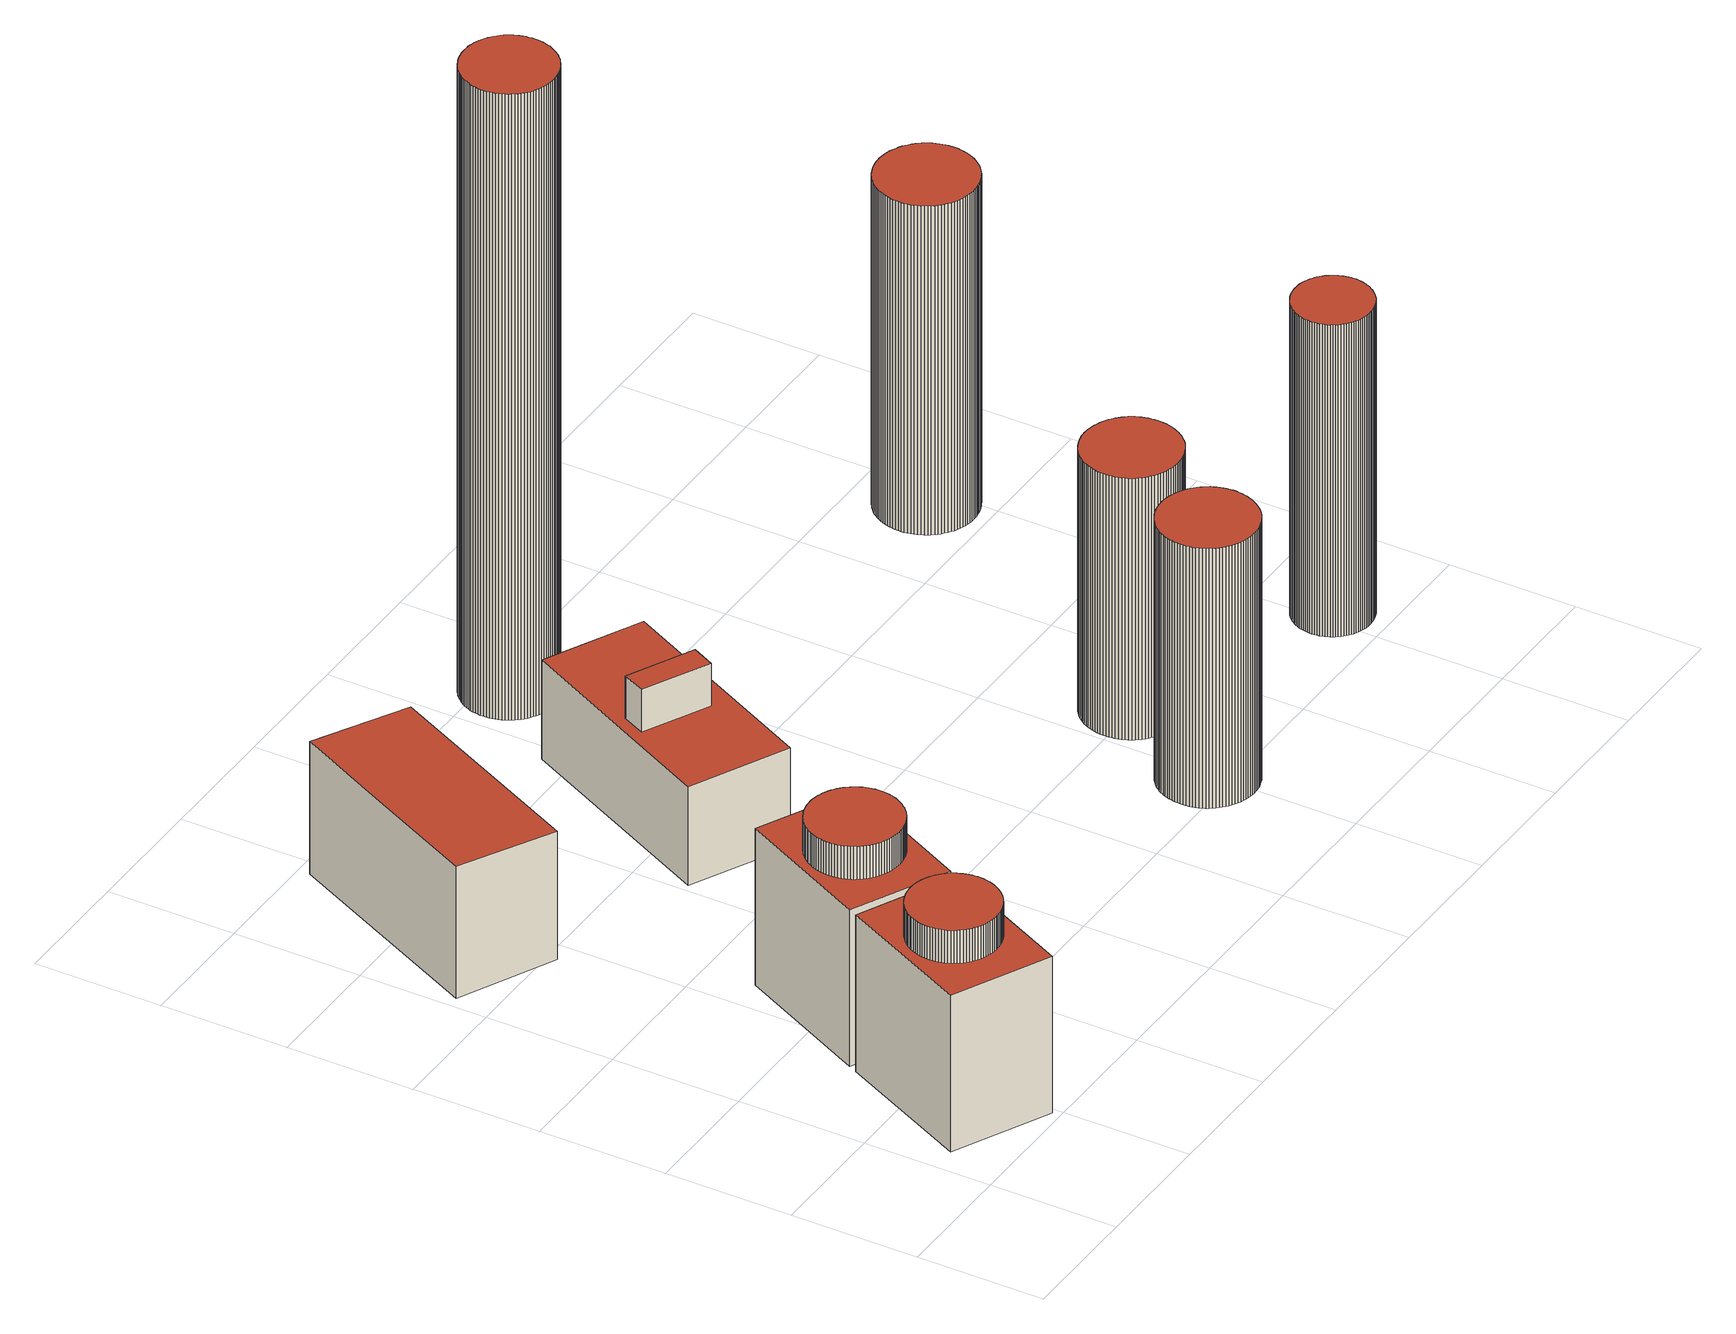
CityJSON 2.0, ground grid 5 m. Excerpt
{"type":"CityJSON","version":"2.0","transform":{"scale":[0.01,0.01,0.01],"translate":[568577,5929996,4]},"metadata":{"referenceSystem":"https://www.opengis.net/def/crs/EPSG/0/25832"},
"CityObjects":{
"building1":{"type":"Building","attributes":{"Grundfläche 2D":"48.931486","Grundhöhe NN":"4.764"},"children":["building1-1","building1-2"],"geometry":[{"type":"Solid","lod":"3","boundaries":[[[[0,1,2,3]],[[4,5,6,7]],[[0,3,8,9]],[[1,0,9,10]],[[2,1,10,11]],[[3,2,11,8]],[[4,7,12,13]],[[5,4,13,14]],[[6,5,14,15]],[[7,6,15,12]],[[10,9,8,11]],[[14,13,12,15]]]],"semantics":{"surfaces":[{"type":"RoofSurface"},{"type":"WallSurface"},{"type":"GroundSurface"}],"values":[[0,0,1,1,1,1,1,1,1,1,2,2]]}}]},
"building1-1":{"type":"BuildingInstallation","parents":["building1"],"geometry":[{"type":"MultiSurface","lod":"3","boundaries":[[[16,17,18,19,20,21,22,23,24,25,26,27,28,29,30,31,32,33,34,35,36,37,38,39,40,41,42,43,44,45,46,47,48,49,50,51,52,53,54,55,56,57,58,59,60,61,62,63,64,65,66,67,68,69,70,71,72,73,74,75,76,77,78,79,80,81,82,83,84,85,86,87,88,89,90,91,92,93,94,95,96,97,98,99,100,101,102,103,104,105,106,107,108,109,110,111,112,113,114,115]],[[116,117,19,18]],[[118,119,108,107]],[[119,120,109,108]],[[120,121,110,109]],[[111,110,121,122]],[[122,123,112,111]],[[123,124,113,112]],[[124,125,114,113]],[[125,126,115,114]],[[16,115,126,127]],[[17,16,127,128]],[[128,116,18,17]],[[117,129,20,19]],[[21,20,129,130]],[[22,21,130,131]],[[131,132,23,22]],[[132,133,24,23]],[[133,134,25,24]],[[26,25,134,135]],[[27,26,135,136]],[[136,137,28,27]],[[137,138,29,28]],[[138,139,30,29]],[[139,140,31,30]],[[140,141,32,31]],[[141,142,33,32]],[[142,143,34,33]],[[143,144,35,34]],[[144,145,36,35]],[[145,146,37,36]],[[146,147,38,37]],[[147,148,39,38]],[[148,149,40,39]],[[149,150,41,40]],[[150,151,42,41]],[[151,152,43,42]],[[152,153,44,43]],[[153,154,45,44]],[[154,155,46,45]],[[155,156,47,46]],[[156,157,48,47]],[[157,158,49,48]],[[158,159,50,49]],[[159,160,51,50]],[[160,161,52,51]],[[161,162,53,52]],[[162,163,54,53]],[[163,164,55,54]],[[164,165,56,55]],[[165,166,57,56]],[[166,167,58,57]],[[59,58,167,168]],[[168,169,60,59]],[[169,170,61,60]],[[170,171,62,61]],[[171,172,63,62]],[[64,63,172,173]],[[65,64,173,174]],[[174,175,66,65]],[[175,176,67,66]],[[176,177,68,67]],[[69,68,177,178]],[[70,69,178,179]],[[179,180,71,70]],[[180,181,72,71]],[[181,182,73,72]],[[182,183,74,73]],[[183,184,75,74]],[[184,185,76,75]],[[77,76,185,186]],[[78,77,186,187]],[[187,188,79,78]],[[188,189,80,79]],[[189,190,81,80]],[[190,191,82,81]],[[191,192,83,82]],[[192,193,84,83]],[[193,194,85,84]],[[194,195,86,85]],[[195,196,87,86]],[[196,197,88,87]],[[197,198,89,88]],[[198,199,90,89]],[[199,200,91,90]],[[200,201,92,91]],[[201,202,93,92]],[[202,203,94,93]],[[203,204,95,94]],[[204,205,96,95]],[[205,206,97,96]],[[206,207,98,97]],[[207,208,99,98]],[[208,209,100,99]],[[209,210,101,100]],[[210,211,102,101]],[[211,212,103,102]],[[212,213,104,103]],[[213,214,105,104]],[[214,215,106,105]],[[215,118,107,106]]],"semantics":{"surfaces":[{"type":"RoofSurface"},{"type":"WallSurface"}],"values":[0,1,1,1,1,1,1,1,1,1,1,1,1,1,1,1,1,1,1,1,1,1,1,1,1,1,1,1,1,1,1,1,1,1,1,1,1,1,1,1,1,1,1,1,1,1,1,1,1,1,1,1,1,1,1,1,1,1,1,1,1,1,1,1,1,1,1,1,1,1,1,1,1,1,1,1,1,1,1,1,1,1,1,1,1,1,1,1,1,1,1,1,1,1,1,1,1,1,1,1,1]}}]},
"building1-2":{"type":"BuildingInstallation","parents":["building1"],"geometry":[{"type":"MultiSurface","lod":"3","boundaries":[[[216,217,218,219,220,221,222,223,224,225,226,227,228,229,230,231,232,233,234,235,236,237,238,239,240,241,242,243,244,245,246,247,248,249,250,251,252,253,254,255,256,257,258,259,260,261,262,263,264,265,266,267,268,269,270,271,272,273,274,275,276,277,278,279,280,281,282,283,284,285,286,287,288,289,290,291,292,293,294,295,296,297,298,299,300,301,302,303,304,305,306,307,308,309,310,311,312,313,314,315]],[[316,317,222,221]],[[317,318,223,222]],[[318,319,224,223]],[[320,321,312,311]],[[321,322,313,312]],[[322,323,314,313]],[[315,314,323,324]],[[216,315,324,325]],[[325,326,217,216]],[[326,327,218,217]],[[327,328,219,218]],[[220,219,328,329]],[[221,220,329,316]],[[225,224,319,330]],[[226,225,330,331]],[[331,332,227,226]],[[332,333,228,227]],[[333,334,229,228]],[[230,229,334,335]],[[231,230,335,336]],[[336,337,232,231]],[[337,338,233,232]],[[338,339,234,233]],[[339,340,235,234]],[[340,341,236,235]],[[341,342,237,236]],[[342,343,238,237]],[[343,344,239,238]],[[344,345,240,239]],[[345,346,241,240]],[[346,347,242,241]],[[347,348,243,242]],[[348,349,244,243]],[[349,350,245,244]],[[350,351,246,245]],[[351,352,247,246]],[[352,353,248,247]],[[353,354,249,248]],[[354,355,250,249]],[[355,356,251,250]],[[356,357,252,251]],[[357,358,253,252]],[[358,359,254,253]],[[359,360,255,254]],[[360,361,256,255]],[[361,362,257,256]],[[362,363,258,257]],[[363,364,259,258]],[[364,365,260,259]],[[365,366,261,260]],[[262,261,366,367]],[[367,368,263,262]],[[368,369,264,263]],[[369,370,265,264]],[[370,371,266,265]],[[267,266,371,372]],[[268,267,372,373]],[[373,374,269,268]],[[374,375,270,269]],[[375,376,271,270]],[[272,271,376,377]],[[273,272,377,378]],[[378,379,274,273]],[[379,380,275,274]],[[380,381,276,275]],[[277,276,381,382]],[[278,277,382,383]],[[383,384,279,278]],[[384,385,280,279]],[[385,386,281,280]],[[386,387,282,281]],[[387,388,283,282]],[[284,283,388,389]],[[389,390,285,284]],[[390,391,286,285]],[[391,392,287,286]],[[392,393,288,287]],[[393,394,289,288]],[[394,395,290,289]],[[395,396,291,290]],[[396,397,292,291]],[[397,398,293,292]],[[398,399,294,293]],[[399,400,295,294]],[[400,401,296,295]],[[401,402,297,296]],[[402,403,298,297]],[[403,404,299,298]],[[404,405,300,299]],[[405,406,301,300]],[[406,407,302,301]],[[407,408,303,302]],[[408,409,304,303]],[[409,410,305,304]],[[410,411,306,305]],[[411,412,307,306]],[[412,413,308,307]],[[413,414,309,308]],[[414,415,310,309]],[[415,320,311,310]]],"semantics":{"surfaces":[{"type":"RoofSurface"},{"type":"WallSurface"}],"values":[0,1,1,1,1,1,1,1,1,1,1,1,1,1,1,1,1,1,1,1,1,1,1,1,1,1,1,1,1,1,1,1,1,1,1,1,1,1,1,1,1,1,1,1,1,1,1,1,1,1,1,1,1,1,1,1,1,1,1,1,1,1,1,1,1,1,1,1,1,1,1,1,1,1,1,1,1,1,1,1,1,1,1,1,1,1,1,1,1,1,1,1,1,1,1,1,1,1,1,1,1]}}]},
"building2":{"type":"Building","attributes":{"Grundfläche 2D":"37.666349","Grundhöhe NN":"5.099"},"geometry":[{"type":"Solid","lod":"3","boundaries":[[[[416,417,418,419,420,421]],[[422,418,417,416,421,423]],[[419,418,422,424]],[[420,419,424,425]],[[421,420,425,423]],[[422,423,425,424]]]],"semantics":{"surfaces":[{"type":"RoofSurface"},{"type":"WallSurface"},{"type":"GroundSurface"}],"values":[[0,1,1,1,1,2]]}}]},
"building3":{"type":"Building","attributes":{"Grundfläche 2D":"38.272112","Grundhöhe NN":"4.989"},"children":["building3-1"],"geometry":[{"type":"Solid","lod":"3","boundaries":[[[[426,427,428,429]],[[429,428,430,431]],[[426,429,431,432]],[[427,426,432,433]],[[428,427,433,430]],[[431,430,433,432]]]],"semantics":{"surfaces":[{"type":"RoofSurface"},{"type":"WallSurface"},{"type":"GroundSurface"}],"values":[[0,1,1,1,1,2]]}}]},
"building3-1":{"type":"BuildingInstallation","parents":["building3"],"geometry":[{"type":"MultiSurface","lod":"3","boundaries":[[[434,435,436,437]],[[437,436,438,439]],[[439,440,434,437]],[[440,441,435,434]],[[436,435,441,438]]],"semantics":{"surfaces":[{"type":"RoofSurface"},{"type":"WallSurface"}],"values":[0,1,1,1,1]}}]},
"building4":{"type":"Building","attributes":{"Grundfläche 2D":"9.900683","Grundhöhe NN":"5.128"},"geometry":[{"type":"Solid","lod":"3","boundaries":[[[[442,443,444,445,446,447,448,449,450,451,452,453,454,455,456,457,458,459,460,461,462,463,464,465,466,467,468,469,470,471,472,473,474,475,476,477,478,479,480,481,482,483,484,485,486,487,488,489,490,491,492,493,494,495,496,497,498,499,500,501,502,503,504,505,506,507,508,509,510,511,512,513,514,515,516,517,518,519,520,521,522,523,524,525,526,527,528,529,530,531,532,533,534,535,536,537,538,539,540,541]],[[542,543,448,447]],[[543,544,449,448]],[[544,545,450,449]],[[545,546,451,450]],[[546,547,452,451]],[[547,548,453,452]],[[548,549,454,453]],[[550,542,447,446]],[[551,552,443,442]],[[552,553,444,443]],[[553,554,445,444]],[[554,550,446,445]],[[549,555,455,454]],[[555,556,456,455]],[[556,557,457,456]],[[557,558,458,457]],[[558,559,459,458]],[[559,560,460,459]],[[560,561,461,460]],[[561,562,462,461]],[[562,563,463,462]],[[563,564,464,463]],[[564,565,465,464]],[[565,566,466,465]],[[566,567,467,466]],[[567,568,468,467]],[[568,569,469,468]],[[569,570,470,469]],[[570,571,471,470]],[[571,572,472,471]],[[572,573,473,472]],[[573,574,474,473]],[[574,575,475,474]],[[575,576,476,475]],[[576,577,477,476]],[[577,578,478,477]],[[578,579,479,478]],[[579,580,480,479]],[[580,581,481,480]],[[581,582,482,481]],[[582,583,483,482]],[[583,584,484,483]],[[584,585,485,484]],[[585,586,486,485]],[[586,587,487,486]],[[587,588,488,487]],[[588,589,489,488]],[[589,590,490,489]],[[590,591,491,490]],[[591,592,492,491]],[[592,593,493,492]],[[593,594,494,493]],[[594,595,495,494]],[[595,596,496,495]],[[596,597,497,496]],[[597,598,498,497]],[[598,599,499,498]],[[599,600,500,499]],[[600,601,501,500]],[[601,602,502,501]],[[602,603,503,502]],[[603,604,504,503]],[[604,605,505,504]],[[605,606,506,505]],[[606,607,507,506]],[[607,608,508,507]],[[608,609,509,508]],[[609,610,510,509]],[[610,611,511,510]],[[611,612,512,511]],[[612,613,513,512]],[[613,614,514,513]],[[614,615,515,514]],[[615,616,516,515]],[[616,617,517,516]],[[617,618,518,517]],[[618,619,519,518]],[[619,620,520,519]],[[620,621,521,520]],[[621,622,522,521]],[[622,623,523,522]],[[623,624,524,523]],[[624,625,525,524]],[[625,626,526,525]],[[626,627,527,526]],[[627,628,528,527]],[[628,629,529,528]],[[629,630,530,529]],[[630,631,531,530]],[[631,632,532,531]],[[632,633,533,532]],[[633,634,534,533]],[[634,635,535,534]],[[635,636,536,535]],[[636,637,537,536]],[[637,638,538,537]],[[638,639,539,538]],[[639,640,540,539]],[[640,641,541,540]],[[641,551,442,541]],[[639,638,637,636,635,634,633,632,631,630,629,628,627,626,625,624,623,622,621,620,619,618,617,616,615,614,613,612,611,610,609,608,607,606,605,604,603,602,601,600,599,598,597,596,595,594,593,592,591,590,589,588,587,586,585,584,583,582,581,580,579,578,577,576,575,574,573,572,571,570,569,568,567,566,565,564,563,562,561,560,559,558,557,556,555,549,548,547,546,545,544,543,542,550,554,553,552,551,641,640]]]],"semantics":{"surfaces":[{"type":"RoofSurface"},{"type":"WallSurface"},{"type":"GroundSurface"}],"values":[[0,1,1,1,1,1,1,1,1,1,1,1,1,1,1,1,1,1,1,1,1,1,1,1,1,1,1,1,1,1,1,1,1,1,1,1,1,1,1,1,1,1,1,1,1,1,1,1,1,1,1,1,1,1,1,1,1,1,1,1,1,1,1,1,1,1,1,1,1,1,1,1,1,1,1,1,1,1,1,1,1,1,1,1,1,1,1,1,1,1,1,1,1,1,1,1,1,1,1,1,1,2]]}}]},
"building5":{"type":"Building","attributes":{"Grundfläche 2D":"10.766583","Grundhöhe NN":"4.974"},"geometry":[{"type":"Solid","lod":"3","boundaries":[[[[642,643,644,645,646,647,648,649,650,651,652,653,654,655,656,657,658,659,660,661,662,663,664,665,666,667,668,669,670,671,672,673,674,675,676,677,678,679,680,681,682,683,684,685,686,687,688,689,690,691,692,693,694,695,696,697,698,699,700,701,702,703,704,705,706,707,708,709,710,711,712,713,714,715,716,717,718,719,720,721,722,723,724,725,726,727,728,729,730,731,732,733,734,735,736,737,738,739,740,741]],[[742,743,647,646]],[[743,744,648,647]],[[744,745,649,648]],[[746,742,646,645]],[[747,748,737,736]],[[748,749,738,737]],[[749,750,739,738]],[[750,751,740,739]],[[751,752,741,740]],[[752,753,642,741]],[[753,754,643,642]],[[754,755,644,643]],[[755,746,645,644]],[[745,756,650,649]],[[756,757,651,650]],[[757,758,652,651]],[[758,759,653,652]],[[759,760,654,653]],[[760,761,655,654]],[[761,762,656,655]],[[762,763,657,656]],[[763,764,658,657]],[[764,765,659,658]],[[765,766,660,659]],[[766,767,661,660]],[[767,768,662,661]],[[768,769,663,662]],[[769,770,664,663]],[[770,771,665,664]],[[771,772,666,665]],[[772,773,667,666]],[[773,774,668,667]],[[774,775,669,668]],[[775,776,670,669]],[[776,777,671,670]],[[777,778,672,671]],[[778,779,673,672]],[[779,780,674,673]],[[780,781,675,674]],[[781,782,676,675]],[[782,783,677,676]],[[783,784,678,677]],[[784,785,679,678]],[[785,786,680,679]],[[786,787,681,680]],[[787,788,682,681]],[[788,789,683,682]],[[789,790,684,683]],[[790,791,685,684]],[[791,792,686,685]],[[792,793,687,686]],[[793,794,688,687]],[[794,795,689,688]],[[795,796,690,689]],[[796,797,691,690]],[[797,798,692,691]],[[798,799,693,692]],[[799,800,694,693]],[[800,801,695,694]],[[801,802,696,695]],[[802,803,697,696]],[[803,804,698,697]],[[804,805,699,698]],[[805,806,700,699]],[[806,807,701,700]],[[807,808,702,701]],[[808,809,703,702]],[[809,810,704,703]],[[810,811,705,704]],[[811,812,706,705]],[[812,813,707,706]],[[813,814,708,707]],[[814,815,709,708]],[[815,816,710,709]],[[816,817,711,710]],[[817,818,712,711]],[[818,819,713,712]],[[819,820,714,713]],[[820,821,715,714]],[[821,822,716,715]],[[822,823,717,716]],[[823,824,718,717]],[[824,825,719,718]],[[825,826,720,719]],[[826,827,721,720]],[[827,828,722,721]],[[828,829,723,722]],[[829,830,724,723]],[[830,831,725,724]],[[831,832,726,725]],[[832,833,727,726]],[[833,834,728,727]],[[834,835,729,728]],[[835,836,730,729]],[[836,837,731,730]],[[837,838,732,731]],[[838,839,733,732]],[[839,840,734,733]],[[840,841,735,734]],[[841,747,736,735]],[[750,749,748,747,841,840,839,838,837,836,835,834,833,832,831,830,829,828,827,826,825,824,823,822,821,820,819,818,817,816,815,814,813,812,811,810,809,808,807,806,805,804,803,802,801,800,799,798,797,796,795,794,793,792,791,790,789,788,787,786,785,784,783,782,781,780,779,778,777,776,775,774,773,772,771,770,769,768,767,766,765,764,763,762,761,760,759,758,757,756,745,744,743,742,746,755,754,753,752,751]]]],"semantics":{"surfaces":[{"type":"RoofSurface"},{"type":"WallSurface"},{"type":"GroundSurface"}],"values":[[0,1,1,1,1,1,1,1,1,1,1,1,1,1,1,1,1,1,1,1,1,1,1,1,1,1,1,1,1,1,1,1,1,1,1,1,1,1,1,1,1,1,1,1,1,1,1,1,1,1,1,1,1,1,1,1,1,1,1,1,1,1,1,1,1,1,1,1,1,1,1,1,1,1,1,1,1,1,1,1,1,1,1,1,1,1,1,1,1,1,1,1,1,1,1,1,1,1,1,1,1,2]]}}]},
"building6":{"type":"Building","attributes":{"Grundfläche 2D":"10.730248","Grundhöhe NN":"5.021"},"geometry":[{"type":"Solid","lod":"3","boundaries":[[[[842,843,844,845,846,847,848,849,850,851,852,853,854,855,856,857,858,859,860,861,862,863,864,865,866,867,868,869,870,871,872,873,874,875,876,877,878,879,880,881,882,883,884,885,886,887,888,889,890,891,892,893,894,895,896,897,898,899,900,901,902,903,904,905,906,907,908,909,910,911,912,913,914,915,916,917,918,919,920,921,922,923,924,925,926,927,928,929,930,931,932,933,934,935,936,937,938,939,940,941]],[[942,943,848,847]],[[943,944,849,848]],[[944,945,850,849]],[[945,946,851,850]],[[946,947,852,851]],[[947,948,853,852]],[[948,949,854,853]],[[949,950,855,854]],[[950,951,856,855]],[[951,952,857,856]],[[952,953,858,857]],[[953,954,859,858]],[[954,955,860,859]],[[955,956,861,860]],[[956,957,862,861]],[[957,958,863,862]],[[958,959,864,863]],[[959,960,865,864]],[[960,961,866,865]],[[961,962,867,866]],[[962,963,868,867]],[[964,942,847,846]],[[965,966,844,843]],[[966,967,845,844]],[[967,964,846,845]],[[963,968,869,868]],[[968,969,870,869]],[[969,970,871,870]],[[970,971,872,871]],[[971,972,873,872]],[[972,973,874,873]],[[973,974,875,874]],[[974,975,876,875]],[[975,976,877,876]],[[976,977,878,877]],[[977,978,879,878]],[[978,979,880,879]],[[979,980,881,880]],[[980,981,882,881]],[[981,982,883,882]],[[982,983,884,883]],[[983,984,885,884]],[[984,985,886,885]],[[985,986,887,886]],[[986,987,888,887]],[[987,988,889,888]],[[988,989,890,889]],[[989,990,891,890]],[[990,991,892,891]],[[991,992,893,892]],[[992,993,894,893]],[[993,994,895,894]],[[994,995,896,895]],[[995,996,897,896]],[[996,997,898,897]],[[997,998,899,898]],[[998,999,900,899]],[[999,1000,901,900]],[[1000,1001,902,901]],[[1001,1002,903,902]],[[1002,1003,904,903]],[[1003,1004,905,904]],[[1004,1005,906,905]],[[1005,1006,907,906]],[[1006,1007,908,907]],[[1007,1008,909,908]],[[1008,1009,910,909]],[[1009,1010,911,910]],[[1010,1011,912,911]],[[1011,1012,913,912]],[[1012,1013,914,913]],[[1013,1014,915,914]],[[1014,1015,916,915]],[[1015,1016,917,916]],[[1016,1017,918,917]],[[1017,1018,919,918]],[[1018,1019,920,919]],[[1019,1020,921,920]],[[1020,1021,922,921]],[[1021,1022,923,922]],[[1022,1023,924,923]],[[1023,1024,925,924]],[[1024,1025,926,925]],[[1025,1026,927,926]],[[1026,1027,928,927]],[[1027,1028,929,928]],[[1028,1029,930,929]],[[1029,1030,931,930]],[[1030,1031,932,931]],[[1031,1032,933,932]],[[1032,1033,934,933]],[[1033,1034,935,934]],[[1034,1035,936,935]],[[1035,1036,937,936]],[[1036,1037,938,937]],[[1037,1038,939,938]],[[1038,1039,940,939]],[[1039,1040,941,940]],[[1040,1041,842,941]],[[1041,965,843,842]],[[1038,1037,1036,1035,1034,1033,1032,1031,1030,1029,1028,1027,1026,1025,1024,1023,1022,1021,1020,1019,1018,1017,1016,1015,1014,1013,1012,1011,1010,1009,1008,1007,1006,1005,1004,1003,1002,1001,1000,999,998,997,996,995,994,993,992,991,990,989,988,987,986,985,984,983,982,981,980,979,978,977,976,975,974,973,972,971,970,969,968,963,962,961,960,959,958,957,956,955,954,953,952,951,950,949,948,947,946,945,944,943,942,964,967,966,965,1041,1040,1039]]]],"semantics":{"surfaces":[{"type":"RoofSurface"},{"type":"WallSurface"},{"type":"GroundSurface"}],"values":[[0,1,1,1,1,1,1,1,1,1,1,1,1,1,1,1,1,1,1,1,1,1,1,1,1,1,1,1,1,1,1,1,1,1,1,1,1,1,1,1,1,1,1,1,1,1,1,1,1,1,1,1,1,1,1,1,1,1,1,1,1,1,1,1,1,1,1,1,1,1,1,1,1,1,1,1,1,1,1,1,1,1,1,1,1,1,1,1,1,1,1,1,1,1,1,1,1,1,1,1,1,2]]}}]},
"building7":{"type":"Building","attributes":{"Grundfläche 2D":"6.940120","Grundhöhe NN":"4.973"},"geometry":[{"type":"Solid","lod":"3","boundaries":[[[[1042,1043,1044,1045,1046,1047,1048,1049,1050,1051,1052,1053,1054,1055,1056,1057,1058,1059,1060,1061,1062,1063,1064,1065,1066,1067,1068,1069,1070,1071,1072,1073,1074,1075,1076,1077,1078,1079,1080,1081,1082,1083,1084,1085,1086,1087,1088,1089,1090,1091,1092,1093,1094,1095,1096,1097,1098,1099,1100,1101,1102,1103,1104,1105,1106,1107,1108,1109,1110,1111,1112,1113,1114,1115,1116,1117,1118,1119,1120,1121,1122,1123,1124,1125,1126,1127,1128,1129,1130,1131,1132,1133,1134,1135,1136,1137,1138,1139,1140,1141]],[[1142,1143,1051,1050]],[[1143,1144,1052,1051]],[[1144,1145,1053,1052]],[[1145,1146,1054,1053]],[[1146,1147,1055,1054]],[[1147,1148,1056,1055]],[[1148,1149,1057,1056]],[[1149,1150,1058,1057]],[[1150,1151,1059,1058]],[[1152,1142,1050,1049]],[[1153,1154,1047,1046]],[[1154,1155,1048,1047]],[[1155,1152,1049,1048]],[[1151,1156,1060,1059]],[[1156,1157,1061,1060]],[[1157,1158,1062,1061]],[[1158,1159,1063,1062]],[[1159,1160,1064,1063]],[[1160,1161,1065,1064]],[[1161,1162,1066,1065]],[[1162,1163,1067,1066]],[[1163,1164,1068,1067]],[[1164,1165,1069,1068]],[[1165,1166,1070,1069]],[[1166,1167,1071,1070]],[[1167,1168,1072,1071]],[[1168,1169,1073,1072]],[[1169,1170,1074,1073]],[[1170,1171,1075,1074]],[[1171,1172,1076,1075]],[[1172,1173,1077,1076]],[[1173,1174,1078,1077]],[[1174,1175,1079,1078]],[[1175,1176,1080,1079]],[[1176,1177,1081,1080]],[[1177,1178,1082,1081]],[[1178,1179,1083,1082]],[[1179,1180,1084,1083]],[[1180,1181,1085,1084]],[[1181,1182,1086,1085]],[[1182,1183,1087,1086]],[[1183,1184,1088,1087]],[[1184,1185,1089,1088]],[[1185,1186,1090,1089]],[[1186,1187,1091,1090]],[[1187,1188,1092,1091]],[[1188,1189,1093,1092]],[[1189,1190,1094,1093]],[[1190,1191,1095,1094]],[[1191,1192,1096,1095]],[[1192,1193,1097,1096]],[[1193,1194,1098,1097]],[[1194,1195,1099,1098]],[[1195,1196,1100,1099]],[[1196,1197,1101,1100]],[[1197,1198,1102,1101]],[[1198,1199,1103,1102]],[[1199,1200,1104,1103]],[[1200,1201,1105,1104]],[[1201,1202,1106,1105]],[[1202,1203,1107,1106]],[[1203,1204,1108,1107]],[[1204,1205,1109,1108]],[[1205,1206,1110,1109]],[[1206,1207,1111,1110]],[[1207,1208,1112,1111]],[[1208,1209,1113,1112]],[[1209,1210,1114,1113]],[[1210,1211,1115,1114]],[[1211,1212,1116,1115]],[[1212,1213,1117,1116]],[[1213,1214,1118,1117]],[[1214,1215,1119,1118]],[[1215,1216,1120,1119]],[[1216,1217,1121,1120]],[[1217,1218,1122,1121]],[[1218,1219,1123,1122]],[[1219,1220,1124,1123]],[[1220,1221,1125,1124]],[[1221,1222,1126,1125]],[[1222,1223,1127,1126]],[[1223,1224,1128,1127]],[[1224,1225,1129,1128]],[[1225,1226,1130,1129]],[[1226,1227,1131,1130]],[[1227,1228,1132,1131]],[[1228,1229,1133,1132]],[[1229,1230,1134,1133]],[[1230,1231,1135,1134]],[[1231,1232,1136,1135]],[[1232,1233,1137,1136]],[[1233,1234,1138,1137]],[[1234,1235,1139,1138]],[[1235,1236,1140,1139]],[[1236,1237,1141,1140]],[[1237,1238,1042,1141]],[[1238,1239,1043,1042]],[[1239,1240,1044,1043]],[[1240,1241,1045,1044]],[[1241,1153,1046,1045]],[[1235,1234,1233,1232,1231,1230,1229,1228,1227,1226,1225,1224,1223,1222,1221,1220,1219,1218,1217,1216,1215,1214,1213,1212,1211,1210,1209,1208,1207,1206,1205,1204,1203,1202,1201,1200,1199,1198,1197,1196,1195,1194,1193,1192,1191,1190,1189,1188,1187,1186,1185,1184,1183,1182,1181,1180,1179,1178,1177,1176,1175,1174,1173,1172,1171,1170,1169,1168,1167,1166,1165,1164,1163,1162,1161,1160,1159,1158,1157,1156,1151,1150,1149,1148,1147,1146,1145,1144,1143,1142,1152,1155,1154,1153,1241,1240,1239,1238,1237,1236]]]],"semantics":{"surfaces":[{"type":"RoofSurface"},{"type":"WallSurface"},{"type":"GroundSurface"}],"values":[[0,1,1,1,1,1,1,1,1,1,1,1,1,1,1,1,1,1,1,1,1,1,1,1,1,1,1,1,1,1,1,1,1,1,1,1,1,1,1,1,1,1,1,1,1,1,1,1,1,1,1,1,1,1,1,1,1,1,1,1,1,1,1,1,1,1,1,1,1,1,1,1,1,1,1,1,1,1,1,1,1,1,1,1,1,1,1,1,1,1,1,1,1,1,1,1,1,1,1,1,1,2]]}}]},
"building8":{"type":"Building","attributes":{"Grundfläche 2D":"11.218967","Grundhöhe NN":"4.916"},"geometry":[{"type":"Solid","lod":"3","boundaries":[[[[1242,1243,1244,1245,1246,1247,1248,1249,1250,1251,1252,1253,1254,1255,1256,1257,1258,1259,1260,1261,1262,1263,1264,1265,1266,1267,1268,1269,1270,1271,1272,1273,1274,1275,1276,1277,1278,1279,1280,1281,1282,1283,1284,1285,1286,1287,1288,1289,1290,1291,1292,1293,1294,1295,1296,1297,1298,1299,1300,1301,1302,1303,1304,1305,1306,1307,1308,1309,1310,1311,1312,1313,1314,1315,1316,1317,1318,1319,1320,1321,1322,1323,1324,1325,1326,1327,1328,1329,1330,1331,1332,1333,1334,1335,1336,1337,1338,1339,1340,1341]],[[1342,1343,1248,1247]],[[1343,1344,1249,1248]],[[1344,1345,1250,1249]],[[1345,1346,1251,1250]],[[1346,1347,1252,1251]],[[1347,1348,1253,1252]],[[1348,1349,1254,1253]],[[1349,1350,1255,1254]],[[1350,1351,1256,1255]],[[1351,1352,1257,1256]],[[1352,1353,1258,1257]],[[1353,1354,1259,1258]],[[1354,1355,1260,1259]],[[1355,1356,1261,1260]],[[1356,1357,1262,1261]],[[1357,1358,1263,1262]],[[1358,1359,1264,1263]],[[1359,1360,1265,1264]],[[1360,1361,1266,1265]],[[1361,1362,1267,1266]],[[1362,1363,1268,1267]],[[1364,1342,1247,1246]],[[1365,1366,1244,1243]],[[1366,1367,1245,1244]],[[1367,1364,1246,1245]],[[1363,1368,1269,1268]],[[1368,1369,1270,1269]],[[1369,1370,1271,1270]],[[1370,1371,1272,1271]],[[1371,1372,1273,1272]],[[1372,1373,1274,1273]],[[1373,1374,1275,1274]],[[1374,1375,1276,1275]],[[1375,1376,1277,1276]],[[1376,1377,1278,1277]],[[1377,1378,1279,1278]],[[1378,1379,1280,1279]],[[1379,1380,1281,1280]],[[1380,1381,1282,1281]],[[1381,1382,1283,1282]],[[1382,1383,1284,1283]],[[1383,1384,1285,1284]],[[1384,1385,1286,1285]],[[1385,1386,1287,1286]],[[1386,1387,1288,1287]],[[1387,1388,1289,1288]],[[1388,1389,1290,1289]],[[1389,1390,1291,1290]],[[1390,1391,1292,1291]],[[1391,1392,1293,1292]],[[1392,1393,1294,1293]],[[1393,1394,1295,1294]],[[1394,1395,1296,1295]],[[1395,1396,1297,1296]],[[1396,1397,1298,1297]],[[1397,1398,1299,1298]],[[1398,1399,1300,1299]],[[1399,1400,1301,1300]],[[1400,1401,1302,1301]],[[1401,1402,1303,1302]],[[1402,1403,1304,1303]],[[1403,1404,1305,1304]],[[1404,1405,1306,1305]],[[1405,1406,1307,1306]],[[1406,1407,1308,1307]],[[1407,1408,1309,1308]],[[1408,1409,1310,1309]],[[1409,1410,1311,1310]],[[1410,1411,1312,1311]],[[1411,1412,1313,1312]],[[1412,1413,1314,1313]],[[1413,1414,1315,1314]],[[1414,1415,1316,1315]],[[1415,1416,1317,1316]],[[1416,1417,1318,1317]],[[1417,1418,1319,1318]],[[1418,1419,1320,1319]],[[1419,1420,1321,1320]],[[1420,1421,1322,1321]],[[1421,1422,1323,1322]],[[1422,1423,1324,1323]],[[1423,1424,1325,1324]],[[1424,1425,1326,1325]],[[1425,1426,1327,1326]],[[1426,1427,1328,1327]],[[1427,1428,1329,1328]],[[1428,1429,1330,1329]],[[1429,1430,1331,1330]],[[1430,1431,1332,1331]],[[1431,1432,1333,1332]],[[1432,1433,1334,1333]],[[1433,1434,1335,1334]],[[1434,1435,1336,1335]],[[1435,1436,1337,1336]],[[1436,1437,1338,1337]],[[1437,1438,1339,1338]],[[1438,1439,1340,1339]],[[1439,1440,1341,1340]],[[1440,1441,1242,1341]],[[1441,1365,1243,1242]],[[1438,1437,1436,1435,1434,1433,1432,1431,1430,1429,1428,1427,1426,1425,1424,1423,1422,1421,1420,1419,1418,1417,1416,1415,1414,1413,1412,1411,1410,1409,1408,1407,1406,1405,1404,1403,1402,1401,1400,1399,1398,1397,1396,1395,1394,1393,1392,1391,1390,1389,1388,1387,1386,1385,1384,1383,1382,1381,1380,1379,1378,1377,1376,1375,1374,1373,1372,1371,1370,1369,1368,1363,1362,1361,1360,1359,1358,1357,1356,1355,1354,1353,1352,1351,1350,1349,1348,1347,1346,1345,1344,1343,1342,1364,1367,1366,1365,1441,1440,1439]]]],"semantics":{"surfaces":[{"type":"RoofSurface"},{"type":"WallSurface"},{"type":"GroundSurface"}],"values":[[0,1,1,1,1,1,1,1,1,1,1,1,1,1,1,1,1,1,1,1,1,1,1,1,1,1,1,1,1,1,1,1,1,1,1,1,1,1,1,1,1,1,1,1,1,1,1,1,1,1,1,1,1,1,1,1,1,1,1,1,1,1,1,1,1,1,1,1,1,1,1,1,1,1,1,1,1,1,1,1,1,1,1,1,1,1,1,1,1,1,1,1,1,1,1,1,1,1,1,1,1,2]]}}]}
},
"vertices":[
[482,34,731],[736,559,731],[358,742,731],[104,217,731],[748,590,731],[1007,1115,731],[633,1300,731],[374,775,731],[104,217,76],[482,34,76],[736,559,76],[358,742,76],[374,775,76],[748,590,76],[1007,1115,76],[633,1300,76],
[283,489,869],[278,480,869],[272,471,869],[268,461,869],[264,451,869],[260,441,869],[257,430,869],[255,420,869],[254,409,869],[253,399,869],[253,388,869],[254,377,869],[255,366,869],[257,356,869],[259,345,869],[262,335,869],[266,325,869],[271,315,869],[276,306,869],[282,296,869],[288,288,869],[295,279,869],[302,271,869],[310,264,869],[318,257,869],[327,251,869],[336,245,869],[345,239,869],[355,235,869],[365,231,869],[375,227,869],[385,225,869],[396,222,869],[407,221,869],[418,220,869],[428,220,869],[439,221,869],[450,222,869],[460,224,869],[471,227,869],[481,230,869],[491,234,869],[501,238,869],[510,243,869],[519,249,869],[528,255,869],[537,262,869],[544,269,869],[552,277,869],[559,285,869],[565,294,869],[571,303,869],[576,312,869],[581,322,869],[585,332,869],[589,342,869],[591,353,869],[593,363,869],[595,374,869],[596,385,869],[596,396,869],[595,406,869],[594,417,869],[592,428,869],[589,438,869],[586,448,869],[582,458,869],[578,468,869],[573,478,869],[567,487,869],[561,496,869],[554,504,869],[547,512,869],[539,519,869],[531,526,869],[522,533,869],[513,538,869],[503,544,869],[494,548,869],[484,552,869],[473,556,869],[463,559,869],[453,561,869],[442,562,869],[431,563,869],[420,563,869],[410,562,869],[399,561,869],[388,559,869],[378,557,869],[368,553,869],[358,550,869],[348,545,869],[338,540,869],[329,534,869],[320,528,869],[312,521,869],[304,514,869],[297,506,869],[290,498,869],[272,471,731],[268,461,731],[358,550,731],[348,545,731],[338,540,731],[329,534,731],[320,528,731],[312,521,731],[304,514,731],[297,506,731],[290,498,731],[283,489,731],[278,480,731],[264,451,731],[260,441,731],[257,430,731],[255,420,731],[254,409,731],[253,399,731],[253,388,731],[254,377,731],[255,366,731],[257,356,731],[259,345,731],[262,335,731],[266,325,731],[271,315,731],[276,306,731],[282,296,731],[288,288,731],[295,279,731],[302,271,731],[310,264,731],[318,257,731],[327,251,731],[336,245,731],[345,239,731],[355,235,731],[365,231,731],[375,227,731],[385,225,731],[396,222,731],[407,221,731],[418,220,731],[428,220,731],[439,221,731],[450,222,731],[460,224,731],[471,227,731],[481,230,731],[491,234,731],[501,238,731],[510,243,731],[519,249,731],[528,255,731],[537,262,731],[544,269,731],[552,277,731],[559,285,731],[565,294,731],[571,303,731],[576,312,731],[581,322,731],[585,332,731],[589,342,731],[591,353,731],[593,363,731],[595,374,731],[596,385,731],[596,396,731],[595,406,731],[594,417,731],[592,428,731],[589,438,731],[586,448,731],[582,458,731],[578,468,731],[573,478,731],[567,487,731],[561,496,731],[554,504,731],[547,512,731],[539,519,731],[531,526,731],[522,533,731],[513,538,731],[503,544,731],[494,548,731],[484,552,731],[473,556,731],[463,559,731],[453,561,731],[442,562,731],[431,563,731],[420,563,731],[410,562,731],[399,561,731],[388,559,731],[378,557,731],[368,553,731],
[581,1079,869],[573,1071,869],[565,1063,869],[557,1055,869],[551,1046,869],[544,1037,869],[539,1027,869],[533,1017,869],[529,1007,869],[525,996,869],[522,986,869],[520,975,869],[518,963,869],[517,952,869],[516,941,869],[517,930,869],[518,919,869],[519,908,869],[522,897,869],[525,886,869],[529,875,869],[533,865,869],[538,855,869],[544,846,869],[550,836,869],[557,827,869],[565,819,869],[572,811,869],[581,804,869],[590,797,869],[599,790,869],[608,785,869],[619,779,869],[629,775,869],[639,771,869],[650,768,869],[661,766,869],[672,764,869],[683,763,869],[694,762,869],[706,763,869],[717,764,869],[728,766,869],[739,768,869],[750,771,869],[760,775,869],[770,779,869],[781,784,869],[790,790,869],[799,796,869],[808,803,869],[817,811,869],[825,818,869],[832,827,869],[839,836,869],[845,845,869],[851,854,869],[856,864,869],[861,875,869],[864,885,869],[868,896,869],[870,907,869],[872,918,869],[873,929,869],[873,941,869],[873,952,869],[872,963,869],[870,974,869],[868,985,869],[865,996,869],[861,1006,869],[856,1017,869],[851,1026,869],[846,1036,869],[839,1045,869],[832,1054,869],[825,1063,869],[817,1071,869],[809,1078,869],[800,1085,869],[791,1091,869],[781,1097,869],[771,1102,869],[761,1107,869],[750,1110,869],[740,1114,869],[729,1116,869],[718,1118,869],[706,1119,869],[695,1119,869],[684,1119,869],[673,1118,869],[662,1116,869],[651,1114,869],[640,1111,869],[629,1107,869],[619,1102,869],[609,1097,869],[599,1092,869],[590,1085,869],[544,1037,731],[539,1027,731],[533,1017,731],[529,1007,731],[629,1107,731],[619,1102,731],[609,1097,731],[599,1092,731],[590,1085,731],[581,1079,731],[573,1071,731],[565,1063,731],[557,1055,731],[551,1046,731],[525,996,731],[522,986,731],[520,975,731],[518,963,731],[517,952,731],[516,941,731],[517,930,731],[518,919,731],[519,908,731],[522,897,731],[525,886,731],[529,875,731],[533,865,731],[538,855,731],[544,846,731],[550,836,731],[557,827,731],[565,819,731],[572,811,731],[581,804,731],[590,797,731],[599,790,731],[608,785,731],[619,779,731],[629,775,731],[639,771,731],[650,768,731],[661,766,731],[672,764,731],[683,763,731],[694,762,731],[706,763,731],[717,764,731],[728,766,731],[739,768,731],[750,771,731],[760,775,731],[770,779,731],[781,784,731],[790,790,731],[799,796,731],[808,803,731],[817,811,731],[825,818,731],[832,827,731],[839,836,731],[845,845,731],[851,854,731],[856,864,731],[861,875,731],[864,885,731],[868,896,731],[870,907,731],[872,918,731],[873,929,731],[873,941,731],[873,952,731],[872,963,731],[870,974,731],[868,985,731],[865,996,731],[861,1006,731],[856,1017,731],[851,1026,731],[846,1036,731],[839,1045,731],[832,1054,731],[825,1063,731],[817,1071,731],[809,1078,731],[800,1085,731],[791,1091,731],[781,1097,731],[771,1102,731],[761,1107,731],[750,1110,731],[740,1114,731],[729,1116,731],[718,1118,731],[706,1119,731],[695,1119,731],[684,1119,731],[673,1118,731],[662,1116,731],[651,1114,731],[640,1111,731],
[376,2884,666],[220,2563,664],[5,2121,663],[381,1938,647],[774,2747,647],[398,2930,666],[5,2121,110],[398,2930,110],[381,1938,110],[774,2747,110],
[1406,2595,513],[1003,1779,513],[1380,1593,513],[1783,2409,513],[1380,1593,99],[1783,2409,99],[1406,2595,99],[1003,1779,99],
[1505,2044,691],[1248,2171,691],[1205,2082,691],[1461,1955,691],[1205,2082,513],[1461,1955,513],[1505,2044,513],[1248,2171,513],
[1752,3052,2734],[1742,3056,2734],[1731,3059,2734],[1720,3062,2734],[1709,3063,2734],[1698,3064,2734],[1687,3065,2734],[1676,3064,2734],[1665,3063,2734],[1654,3061,2734],[1643,3059,2734],[1632,3056,2734],[1621,3052,2734],[1611,3047,2734],[1601,3042,2734],[1592,3037,2734],[1582,3030,2734],[1574,3024,2734],[1565,3016,2734],[1557,3008,2734],[1550,3000,2734],[1543,2991,2734],[1537,2982,2734],[1531,2972,2734],[1526,2962,2734],[1522,2952,2734],[1518,2942,2734],[1515,2931,2734],[1513,2920,2734],[1511,2909,2734],[1510,2898,2734],[1510,2887,2734],[1510,2875,2734],[1511,2864,2734],[1513,2853,2734],[1515,2842,2734],[1519,2832,2734],[1522,2821,2734],[1527,2811,2734],[1532,2801,2734],[1538,2792,2734],[1544,2782,2734],[1551,2774,2734],[1558,2765,2734],[1566,2757,2734],[1574,2750,2734],[1583,2743,2734],[1593,2737,2734],[1602,2731,2734],[1612,2726,2734],[1622,2722,2734],[1633,2718,2734],[1644,2715,2734],[1654,2712,2734],[1666,2711,2734],[1677,2710,2734],[1688,2709,2734],[1699,2710,2734],[1710,2711,2734],[1721,2713,2734],[1732,2715,2734],[1743,2718,2734],[1753,2722,2734],[1763,2726,2734],[1773,2732,2734],[1783,2737,2734],[1792,2744,2734],[1801,2750,2734],[1809,2758,2734],[1817,2766,2734],[1824,2774,2734],[1831,2783,2734],[1837,2792,2734],[1843,2802,2734],[1848,2812,2734],[1853,2822,2734],[1856,2833,2734],[1859,2843,2734],[1862,2854,2734],[1864,2865,2734],[1865,2876,2734],[1865,2888,2734],[1865,2899,2734],[1863,2910,2734],[1862,2921,2734],[1859,2932,2734],[1856,2942,2734],[1852,2953,2734],[1848,2963,2734],[1843,2973,2734],[1837,2983,2734],[1831,2992,2734],[1824,3001,2734],[1816,3009,2734],[1808,3017,2734],[1800,3024,2734],[1791,3031,2734],[1782,3037,2734],[1772,3043,2734],[1762,3048,2734],[1698,3064,113],[1687,3065,113],[1676,3064,113],[1665,3063,113],[1654,3061,113],[1643,3059,113],[1632,3056,113],[1621,3052,113],[1709,3063,113],[1752,3052,113],[1742,3056,113],[1731,3059,113],[1720,3062,113],[1611,3047,113],[1601,3042,113],[1592,3037,113],[1582,3030,113],[1574,3024,113],[1565,3016,113],[1557,3008,113],[1550,3000,113],[1543,2991,113],[1537,2982,113],[1531,2972,113],[1526,2962,113],[1522,2952,113],[1518,2942,113],[1515,2931,113],[1513,2920,113],[1511,2909,113],[1510,2898,113],[1510,2887,113],[1510,2875,113],[1511,2864,113],[1513,2853,113],[1515,2842,113],[1519,2832,113],[1522,2821,113],[1527,2811,113],[1532,2801,113],[1538,2792,113],[1544,2782,113],[1551,2774,113],[1558,2765,113],[1566,2757,113],[1574,2750,113],[1583,2743,113],[1593,2737,113],[1602,2731,113],[1612,2726,113],[1622,2722,113],[1633,2718,113],[1644,2715,113],[1654,2712,113],[1666,2711,113],[1677,2710,113],[1688,2709,113],[1699,2710,113],[1710,2711,113],[1721,2713,113],[1732,2715,113],[1743,2718,113],[1753,2722,113],[1763,2726,113],[1773,2732,113],[1783,2737,113],[1792,2744,113],[1801,2750,113],[1809,2758,113],[1817,2766,113],[1824,2774,113],[1831,2783,113],[1837,2792,113],[1843,2802,113],[1848,2812,113],[1853,2822,113],[1856,2833,113],[1859,2843,113],[1862,2854,113],[1864,2865,113],[1865,2876,113],[1865,2888,113],[1865,2899,113],[1863,2910,113],[1862,2921,113],[1859,2932,113],[1856,2942,113],[1852,2953,113],[1848,2963,113],[1843,2973,113],[1837,2983,113],[1831,2992,113],[1824,3001,113],[1816,3009,113],[1808,3017,113],[1800,3024,113],[1791,3031,113],[1782,3037,113],[1772,3043,113],[1762,3048,113],
[2465,749,1184],[2453,749,1184],[2441,748,1184],[2430,747,1184],[2418,744,1184],[2407,741,1184],[2396,738,1184],[2385,733,1184],[2375,728,1184],[2365,722,1184],[2355,716,1184],[2346,709,1184],[2337,702,1184],[2328,694,1184],[2320,685,1184],[2313,676,1184],[2306,667,1184],[2300,657,1184],[2295,646,1184],[2290,636,1184],[2286,625,1184],[2282,614,1184],[2280,603,1184],[2277,591,1184],[2276,579,1184],[2276,568,1184],[2276,556,1184],[2276,545,1184],[2278,533,1184],[2280,522,1184],[2283,511,1184],[2287,500,1184],[2291,489,1184],[2296,478,1184],[2302,468,1184],[2308,458,1184],[2316,449,1184],[2323,440,1184],[2331,432,1184],[2340,424,1184],[2349,417,1184],[2358,410,1184],[2368,404,1184],[2378,398,1184],[2389,393,1184],[2400,389,1184],[2411,386,1184],[2422,383,1184],[2433,381,1184],[2445,379,1184],[2457,379,1184],[2468,379,1184],[2480,380,1184],[2492,381,1184],[2503,384,1184],[2514,387,1184],[2525,391,1184],[2536,395,1184],[2546,400,1184],[2556,406,1184],[2566,412,1184],[2576,419,1184],[2584,426,1184],[2593,434,1184],[2601,443,1184],[2608,452,1184],[2615,462,1184],[2621,471,1184],[2627,482,1184],[2631,492,1184],[2635,503,1184],[2639,514,1184],[2642,525,1184],[2644,537,1184],[2645,549,1184],[2646,560,1184],[2646,572,1184],[2645,583,1184],[2643,595,1184],[2641,606,1184],[2638,617,1184],[2634,629,1184],[2630,639,1184],[2625,650,1184],[2619,660,1184],[2613,670,1184],[2606,679,1184],[2598,688,1184],[2590,696,1184],[2582,704,1184],[2573,712,1184],[2563,718,1184],[2553,724,1184],[2543,730,1184],[2532,735,1184],[2521,739,1184],[2510,742,1184],[2499,745,1184],[2488,747,1184],[2476,749,1184],[2418,744,97],[2407,741,97],[2396,738,97],[2385,733,97],[2430,747,97],[2532,735,97],[2521,739,97],[2510,742,97],[2499,745,97],[2488,747,97],[2476,749,97],[2465,749,97],[2453,749,97],[2441,748,97],[2375,728,97],[2365,722,97],[2355,716,97],[2346,709,97],[2337,702,97],[2328,694,97],[2320,685,97],[2313,676,97],[2306,667,97],[2300,657,97],[2295,646,97],[2290,636,97],[2286,625,97],[2282,614,97],[2280,603,97],[2277,591,97],[2276,579,97],[2276,568,97],[2276,556,97],[2276,545,97],[2278,533,97],[2280,522,97],[2283,511,97],[2287,500,97],[2291,489,97],[2296,478,97],[2302,468,97],[2308,458,97],[2316,449,97],[2323,440,97],[2331,432,97],[2340,424,97],[2349,417,97],[2358,410,97],[2368,404,97],[2378,398,97],[2389,393,97],[2400,389,97],[2411,386,97],[2422,383,97],[2433,381,97],[2445,379,97],[2457,379,97],[2468,379,97],[2480,380,97],[2492,381,97],[2503,384,97],[2514,387,97],[2525,391,97],[2536,395,97],[2546,400,97],[2556,406,97],[2566,412,97],[2576,419,97],[2584,426,97],[2593,434,97],[2601,443,97],[2608,452,97],[2615,462,97],[2621,471,97],[2627,482,97],[2631,492,97],[2635,503,97],[2639,514,97],[2642,525,97],[2644,537,97],[2645,549,97],[2646,560,97],[2646,572,97],[2645,583,97],[2643,595,97],[2641,606,97],[2638,617,97],[2634,629,97],[2630,639,97],[2625,650,97],[2619,660,97],[2613,670,97],[2606,679,97],[2598,688,97],[2590,696,97],[2582,704,97],[2573,712,97],[2563,718,97],[2553,724,97],[2543,730,97],
[2761,1156,1197],[2751,1161,1197],[2740,1165,1197],[2729,1169,1197],[2718,1172,1197],[2707,1174,1197],[2695,1176,1197],[2684,1176,1197],[2672,1177,1197],[2660,1176,1197],[2649,1175,1197],[2637,1172,1197],[2626,1170,1197],[2615,1166,1197],[2604,1162,1197],[2594,1157,1197],[2583,1152,1197],[2574,1146,1197],[2564,1139,1197],[2555,1131,1197],[2547,1124,1197],[2539,1115,1197],[2531,1106,1197],[2524,1097,1197],[2518,1087,1197],[2512,1077,1197],[2507,1067,1197],[2503,1056,1197],[2499,1045,1197],[2496,1033,1197],[2494,1022,1197],[2492,1011,1197],[2492,999,1197],[2492,987,1197],[2492,976,1197],[2494,964,1197],[2496,953,1197],[2498,942,1197],[2502,930,1197],[2506,920,1197],[2511,909,1197],[2517,899,1197],[2523,889,1197],[2529,880,1197],[2537,871,1197],[2545,862,1197],[2553,854,1197],[2562,847,1197],[2571,840,1197],[2581,833,1197],[2591,828,1197],[2602,823,1197],[2612,818,1197],[2623,815,1197],[2635,812,1197],[2646,809,1197],[2658,808,1197],[2669,807,1197],[2681,807,1197],[2692,808,1197],[2704,809,1197],[2715,811,1197],[2727,814,1197],[2738,817,1197],[2748,822,1197],[2759,826,1197],[2769,832,1197],[2779,838,1197],[2789,845,1197],[2798,852,1197],[2806,860,1197],[2814,868,1197],[2822,877,1197],[2829,887,1197],[2835,896,1197],[2840,907,1197],[2845,917,1197],[2850,928,1197],[2854,939,1197],[2856,950,1197],[2859,962,1197],[2860,973,1197],[2861,985,1197],[2861,996,1197],[2860,1008,1197],[2859,1019,1197],[2857,1031,1197],[2854,1042,1197],[2851,1053,1197],[2847,1064,1197],[2842,1075,1197],[2836,1085,1197],[2830,1095,1197],[2823,1104,1197],[2816,1113,1197],[2808,1121,1197],[2800,1129,1197],[2791,1137,1197],[2781,1144,1197],[2772,1150,1197],[2707,1174,102],[2695,1176,102],[2684,1176,102],[2672,1177,102],[2660,1176,102],[2649,1175,102],[2637,1172,102],[2626,1170,102],[2615,1166,102],[2604,1162,102],[2594,1157,102],[2583,1152,102],[2574,1146,102],[2564,1139,102],[2555,1131,102],[2547,1124,102],[2539,1115,102],[2531,1106,102],[2524,1097,102],[2518,1087,102],[2512,1077,102],[2507,1067,102],[2718,1172,102],[2751,1161,102],[2740,1165,102],[2729,1169,102],[2503,1056,102],[2499,1045,102],[2496,1033,102],[2494,1022,102],[2492,1011,102],[2492,999,102],[2492,987,102],[2492,976,102],[2494,964,102],[2496,953,102],[2498,942,102],[2502,930,102],[2506,920,102],[2511,909,102],[2517,899,102],[2523,889,102],[2529,880,102],[2537,871,102],[2545,862,102],[2553,854,102],[2562,847,102],[2571,840,102],[2581,833,102],[2591,828,102],[2602,823,102],[2612,818,102],[2623,815,102],[2635,812,102],[2646,809,102],[2658,808,102],[2669,807,102],[2681,807,102],[2692,808,102],[2704,809,102],[2715,811,102],[2727,814,102],[2738,817,102],[2748,822,102],[2759,826,102],[2769,832,102],[2779,838,102],[2789,845,102],[2798,852,102],[2806,860,102],[2814,868,102],[2822,877,102],[2829,887,102],[2835,896,102],[2840,907,102],[2845,917,102],[2850,928,102],[2854,939,102],[2856,950,102],[2859,962,102],[2860,973,102],[2861,985,102],[2861,996,102],[2860,1008,102],[2859,1019,102],[2857,1031,102],[2854,1042,102],[2851,1053,102],[2847,1064,102],[2842,1075,102],[2836,1085,102],[2830,1095,102],[2823,1104,102],[2816,1113,102],[2808,1121,102],[2800,1129,102],[2791,1137,102],[2781,1144,102],[2772,1150,102],[2761,1156,102],
[3623,806,1403],[3616,811,1403],[3608,816,1403],[3600,821,1403],[3592,825,1403],[3583,829,1403],[3574,832,1403],[3565,834,1403],[3556,836,1403],[3547,837,1403],[3537,838,1403],[3528,838,1403],[3519,837,1403],[3509,836,1403],[3500,835,1403],[3491,833,1403],[3482,830,1403],[3473,826,1403],[3465,822,1403],[3457,818,1403],[3449,813,1403],[3441,808,1403],[3434,802,1403],[3427,796,1403],[3421,789,1403],[3415,782,1403],[3409,774,1403],[3404,766,1403],[3399,758,1403],[3395,750,1403],[3392,741,1403],[3389,732,1403],[3386,723,1403],[3384,714,1403],[3383,705,1403],[3382,696,1403],[3382,686,1403],[3383,677,1403],[3384,668,1403],[3385,658,1403],[3388,649,1403],[3391,641,1403],[3394,632,1403],[3398,623,1403],[3402,615,1403],[3407,607,1403],[3412,600,1403],[3418,592,1403],[3425,585,1403],[3431,579,1403],[3439,573,1403],[3446,567,1403],[3454,562,1403],[3462,558,1403],[3470,554,1403],[3479,550,1403],[3488,547,1403],[3497,545,1403],[3506,543,1403],[3515,541,1403],[3525,541,1403],[3534,541,1403],[3543,541,1403],[3553,542,1403],[3562,544,1403],[3571,546,1403],[3580,549,1403],[3589,552,1403],[3597,556,1403],[3605,560,1403],[3613,565,1403],[3621,571,1403],[3628,577,1403],[3635,583,1403],[3641,590,1403],[3647,597,1403],[3653,604,1403],[3658,612,1403],[3663,620,1403],[3667,629,1403],[3670,637,1403],[3673,646,1403],[3676,655,1403],[3678,664,1403],[3679,674,1403],[3680,683,1403],[3680,692,1403],[3679,702,1403],[3678,711,1403],[3676,720,1403],[3674,729,1403],[3671,738,1403],[3668,747,1403],[3664,755,1403],[3660,763,1403],[3655,771,1403],[3649,779,1403],[3644,786,1403],[3637,793,1403],[3631,800,1403],[3556,836,97],[3547,837,97],[3537,838,97],[3528,838,97],[3519,837,97],[3509,836,97],[3500,835,97],[3491,833,97],[3482,830,97],[3473,826,97],[3565,834,97],[3592,825,97],[3583,829,97],[3574,832,97],[3465,822,97],[3457,818,97],[3449,813,97],[3441,808,97],[3434,802,97],[3427,796,97],[3421,789,97],[3415,782,97],[3409,774,97],[3404,766,97],[3399,758,97],[3395,750,97],[3392,741,97],[3389,732,97],[3386,723,97],[3384,714,97],[3383,705,97],[3382,696,97],[3382,686,97],[3383,677,97],[3384,668,97],[3385,658,97],[3388,649,97],[3391,641,97],[3394,632,97],[3398,623,97],[3402,615,97],[3407,607,97],[3412,600,97],[3418,592,97],[3425,585,97],[3431,579,97],[3439,573,97],[3446,567,97],[3454,562,97],[3462,558,97],[3470,554,97],[3479,550,97],[3488,547,97],[3497,545,97],[3506,543,97],[3515,541,97],[3525,541,97],[3534,541,97],[3543,541,97],[3553,542,97],[3562,544,97],[3571,546,97],[3580,549,97],[3589,552,97],[3597,556,97],[3605,560,97],[3613,565,97],[3621,571,97],[3628,577,97],[3635,583,97],[3641,590,97],[3647,597,97],[3653,604,97],[3658,612,97],[3663,620,97],[3667,629,97],[3670,637,97],[3673,646,97],[3676,655,97],[3678,664,97],[3679,674,97],[3680,683,97],[3680,692,97],[3679,702,97],[3678,711,97],[3676,720,97],[3674,729,97],[3671,738,97],[3668,747,97],[3664,755,97],[3660,763,97],[3655,771,97],[3649,779,97],[3644,786,97],[3637,793,97],[3631,800,97],[3623,806,97],[3616,811,97],[3608,816,97],[3600,821,97],
[3484,2394,1469],[3473,2399,1469],[3462,2404,1469],[3451,2407,1469],[3439,2410,1469],[3428,2412,1469],[3416,2413,1469],[3404,2414,1469],[3392,2414,1469],[3380,2413,1469],[3368,2411,1469],[3357,2409,1469],[3345,2406,1469],[3334,2402,1469],[3323,2397,1469],[3312,2392,1469],[3302,2386,1469],[3292,2380,1469],[3283,2373,1469],[3273,2365,1469],[3265,2357,1469],[3257,2348,1469],[3249,2339,1469],[3243,2329,1469],[3236,2319,1469],[3231,2309,1469],[3226,2298,1469],[3222,2287,1469],[3218,2275,1469],[3215,2264,1469],[3213,2252,1469],[3212,2240,1469],[3211,2228,1469],[3211,2217,1469],[3212,2205,1469],[3214,2193,1469],[3216,2181,1469],[3219,2170,1469],[3223,2159,1469],[3228,2148,1469],[3233,2137,1469],[3239,2127,1469],[3245,2117,1469],[3252,2107,1469],[3260,2098,1469],[3268,2089,1469],[3277,2082,1469],[3286,2074,1469],[3296,2067,1469],[3306,2061,1469],[3317,2055,1469],[3327,2050,1469],[3339,2046,1469],[3350,2043,1469],[3361,2040,1469],[3373,2038,1469],[3385,2037,1469],[3397,2036,1469],[3409,2036,1469],[3420,2037,1469],[3432,2039,1469],[3444,2041,1469],[3455,2044,1469],[3467,2048,1469],[3478,2052,1469],[3488,2058,1469],[3499,2063,1469],[3508,2070,1469],[3518,2077,1469],[3527,2085,1469],[3536,2093,1469],[3544,2102,1469],[3551,2111,1469],[3558,2121,1469],[3564,2131,1469],[3570,2141,1469],[3575,2152,1469],[3579,2163,1469],[3582,2174,1469],[3585,2186,1469],[3587,2198,1469],[3589,2209,1469],[3589,2221,1469],[3589,2233,1469],[3588,2245,1469],[3587,2257,1469],[3584,2268,1469],[3581,2280,1469],[3577,2291,1469],[3573,2302,1469],[3568,2313,1469],[3562,2323,1469],[3555,2333,1469],[3548,2343,1469],[3541,2352,1469],[3532,2360,1469],[3523,2368,1469],[3514,2376,1469],[3505,2383,1469],[3494,2389,1469],[3428,2412,92],[3416,2413,92],[3404,2414,92],[3392,2414,92],[3380,2413,92],[3368,2411,92],[3357,2409,92],[3345,2406,92],[3334,2402,92],[3323,2397,92],[3312,2392,92],[3302,2386,92],[3292,2380,92],[3283,2373,92],[3273,2365,92],[3265,2357,92],[3257,2348,92],[3249,2339,92],[3243,2329,92],[3236,2319,92],[3231,2309,92],[3226,2298,92],[3439,2410,92],[3473,2399,92],[3462,2404,92],[3451,2407,92],[3222,2287,92],[3218,2275,92],[3215,2264,92],[3213,2252,92],[3212,2240,92],[3211,2228,92],[3211,2217,92],[3212,2205,92],[3214,2193,92],[3216,2181,92],[3219,2170,92],[3223,2159,92],[3228,2148,92],[3233,2137,92],[3239,2127,92],[3245,2117,92],[3252,2107,92],[3260,2098,92],[3268,2089,92],[3277,2082,92],[3286,2074,92],[3296,2067,92],[3306,2061,92],[3317,2055,92],[3327,2050,92],[3339,2046,92],[3350,2043,92],[3361,2040,92],[3373,2038,92],[3385,2037,92],[3397,2036,92],[3409,2036,92],[3420,2037,92],[3432,2039,92],[3444,2041,92],[3455,2044,92],[3467,2048,92],[3478,2052,92],[3488,2058,92],[3499,2063,92],[3508,2070,92],[3518,2077,92],[3527,2085,92],[3536,2093,92],[3544,2102,92],[3551,2111,92],[3558,2121,92],[3564,2131,92],[3570,2141,92],[3575,2152,92],[3579,2163,92],[3582,2174,92],[3585,2186,92],[3587,2198,92],[3589,2209,92],[3589,2221,92],[3589,2233,92],[3588,2245,92],[3587,2257,92],[3584,2268,92],[3581,2280,92],[3577,2291,92],[3573,2302,92],[3568,2313,92],[3562,2323,92],[3555,2333,92],[3548,2343,92],[3541,2352,92],[3532,2360,92],[3523,2368,92],[3514,2376,92],[3505,2383,92],[3494,2389,92],[3484,2394,92]
]}
